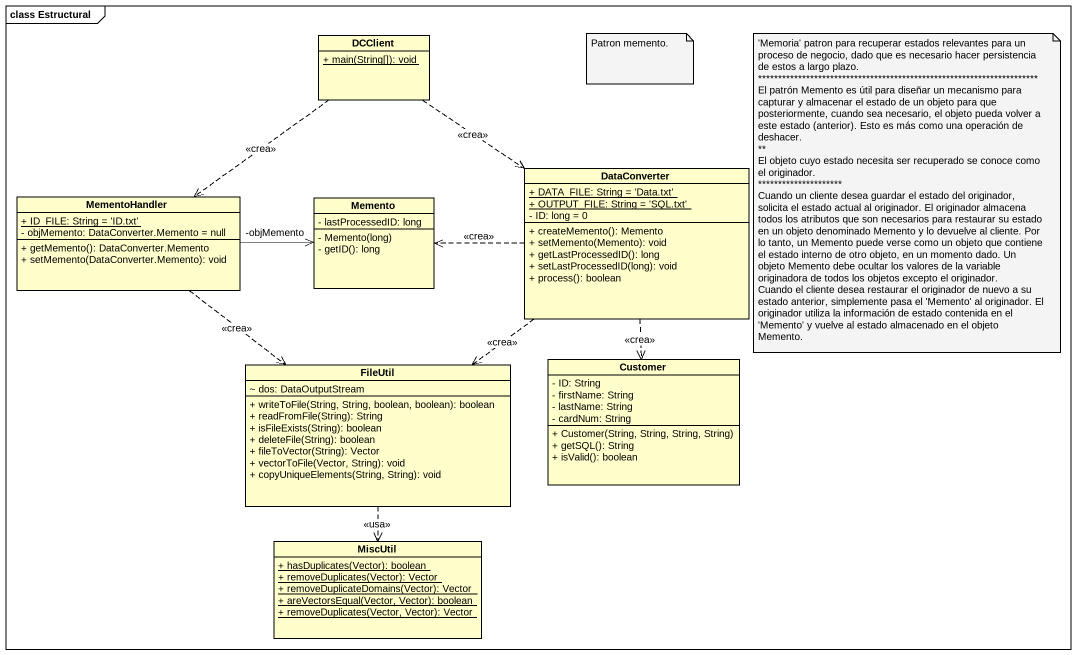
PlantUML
@startuml
mainframe class Estructural
hide circle
hide empty members
skinparam classAttributeIconSize 0
class DCClient {
  {static} + main(String[]): void
}
class DataConverter {
  {static} + DATA_FILE: String = 'Data.txt'
  {static} + OUTPUT_FILE: String = 'SQL.txt'
  - ID: long = 0
  + createMemento(): Memento
  + setMemento(Memento): void
  + getLastProcessedID(): long
  + setLastProcessedID(long): void
  + process(): boolean
}
class MementoHandler {
  {static} + ID_FILE: String = 'ID.txt'
  - objMemento: DataConverter.Memento = null
  + getMemento(): DataConverter.Memento
  + setMemento(DataConverter.Memento): void
}
class Memento {
  - lastProcessedID: long
  - Memento(long)
  - getID(): long
}
class FileUtil {
  ~ dos: DataOutputStream
  + writeToFile(String, String, boolean, boolean): boolean
  + readFromFile(String): String
  + isFileExists(String): boolean
  + deleteFile(String): boolean
  + fileToVector(String): Vector
  + vectorToFile(Vector, String): void
  + copyUniqueElements(String, String): void
}
class Customer {
  - ID: String
  - firstName: String
  - lastName: String
  - cardNum: String
  + Customer(String, String, String, String)
  + getSQL(): String
  + isValid(): boolean
}
class MiscUtil {
  {static} + hasDuplicates(Vector): boolean
  {static} + removeDuplicates(Vector): Vector
  {static} + removeDuplicateDomains(Vector): Vector
  {static} + areVectorsEqual(Vector, Vector): boolean
  {static} + removeDuplicates(Vector, Vector): Vector
}
DCClient ..> DataConverter : <<crea>>
DCClient ..> MementoHandler : <<crea>>
DataConverter .left.> Memento : <<crea>>
DataConverter ..> FileUtil : <<crea>>
DataConverter ..> Customer : <<crea>>
MementoHandler -right-> "-objMemento" Memento
MementoHandler ..> FileUtil : <<crea>>
FileUtil ..> MiscUtil : <<usa>>
note as N1
  Patron memento.
end note
note as N2
  ~'Memoria' patron para recuperar estados relevantes para un proceso de negocio, dado que es necesario hacer persistencia de estos a largo plazo.
  ~**~**~**~**~**~**~**~**~**~**~**~**~**~**~**~**~**~**~**~**~**~**~**~**~**~**~**~**~**~**~**~**~**~**~**
  El patrón Memento es útil para diseñar un mecanismo para capturar y almacenar el estado de un objeto para que posteriormente, cuando sea necesario, el objeto pueda volver a este estado (anterior). Esto es más como una operación de deshacer.
  **
  El objeto cuyo estado necesita ser recuperado se conoce como el originador.
  ~**~**~**~**~**~**~**~**~**~***
  Cuando un cliente desea guardar el estado del originador, solicita el estado actual al originador. El originador almacena todos los atributos que son necesarios para restaurar su estado en un objeto denominado Memento y lo devuelve al cliente. Por lo tanto, un Memento puede verse como un objeto que contiene el estado interno de otro objeto, en un momento dado. Un objeto Memento debe ocultar los valores de la variable originadora de todos los objetos excepto el originador.
  Cuando el cliente desea restaurar el originador de nuevo a su estado anterior, simplemente pasa el 'Memento' al originador. El originador utiliza la información de estado contenida en el 'Memento' y vuelve al estado almacenado en el objeto Memento.
end note
@enduml
